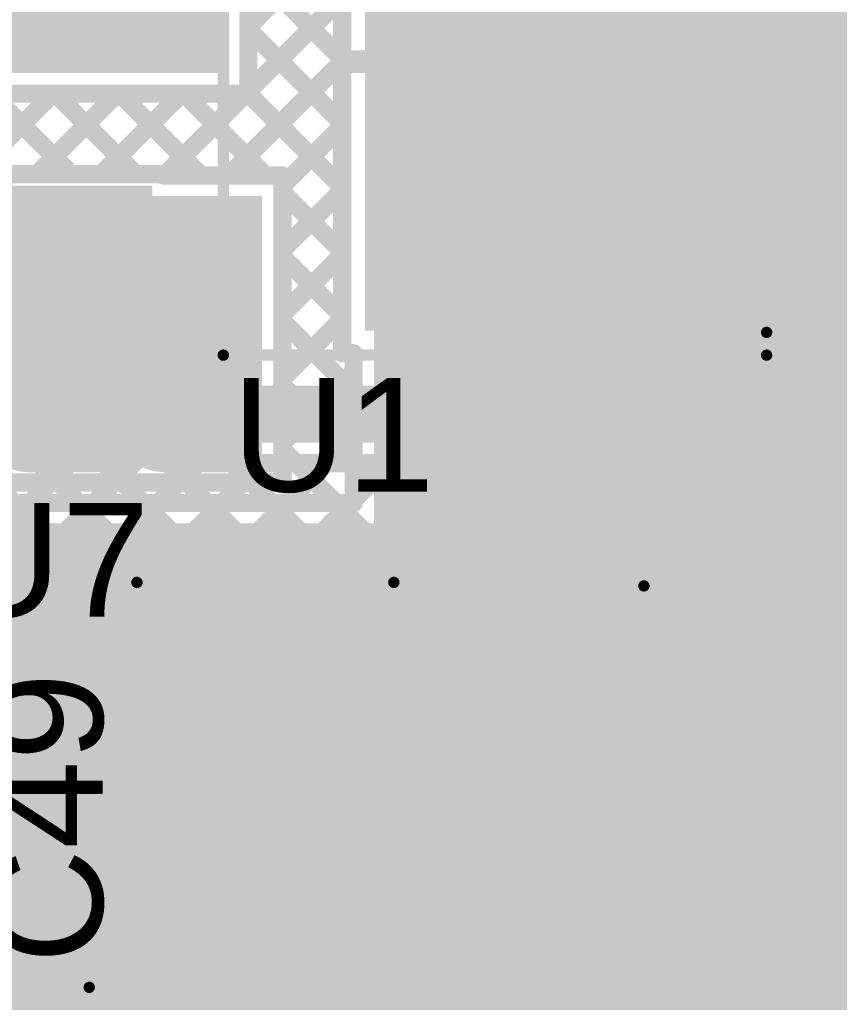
# Model space of a CAD drawing. Header units: millimetres. Extents: x -0.01 to 3.73, y -0.01 to 3.05.
# Drawn here: x 1.6004 to 1.961, y 0.2384 to 0.6705 of the extents above; entities that cross this region are included whole.
import ezdxf

# ---------------------------------------------------------------- set-up
doc = ezdxf.new("R2010")
doc.units = ezdxf.units.MM
doc.header["$MEASUREMENT"] = 0
for name, color, linetype in [('BottomLayer', 5, 'Continuous'), ('TopLayer', 1, 'Continuous'), ('TopOverlay', 2, 'Continuous'), ('TopPaste', 8, 'Continuous'), ('TopSolder', 216, 'Continuous'), ('ViaHoleLayer', 16, 'Continuous')]:
    doc.layers.add(name, color=color, linetype=linetype)
doc.styles.add('Arial', font='', dxfattribs={"height": 0.2})
doc.styles.get('Arial').set_extended_font_data('Arial')

# ---------------------------------------------------------------- blocks, each defined once
blk = doc.blocks.new('DPAK_18')
at = {"layer": 'TopLayer'}
for points in [[(-0.11417, 0.01929), (-0.11417, 0.26339), (0.11417, 0.26339), (0.11417, 0.01929)], [(-0.12146, -0.20039), (-0.12146, -0.08228), (-0.05846, -0.08228), (-0.05846, -0.20039)], [(0.05846, -0.20039), (0.05846, -0.08228), (0.12146, -0.08228), (0.12146, -0.20039)]]:
    blk.add_hatch(color=1, dxfattribs=at).paths.add_polyline_path(points)
at = {"layer": 'TopPaste'}
for points in [[(-0.11417, 0.01929), (-0.11417, 0.26339), (0.11417, 0.26339), (0.11417, 0.01929)], [(-0.12146, -0.20039), (-0.12146, -0.08228), (-0.05846, -0.08228), (-0.05846, -0.20039)], [(0.05846, -0.20039), (0.05846, -0.08228), (0.12146, -0.08228), (0.12146, -0.20039)]]:
    blk.add_hatch(color=8, dxfattribs=at).paths.add_polyline_path(points)
at = {"layer": 'TopSolder'}
for points in [[(-0.11817, 0.01529), (-0.11817, 0.26739), (0.11817, 0.26739), (0.11817, 0.01529)], [(-0.12546, -0.20439), (-0.12546, -0.07828), (-0.05446, -0.07828), (-0.05446, -0.20439)], [(0.05446, -0.20439), (0.05446, -0.07828), (0.12546, -0.07828), (0.12546, -0.20439)]]:
    blk.add_hatch(color=216, dxfattribs=at).paths.add_polyline_path(points)
at = {"layer": 'TopOverlay', "const_width": 0.005}
for points in [[(-0.129, -0.047), (-0.129, 0.192)], [(-0.119, 0.192), (-0.129, 0.192)], [(0.129, 0.192), (0.119, 0.192)], [(0.129, -0.047), (0.129, 0.192)], [(0.129, -0.047), (-0.129, -0.047)]]:
    blk.add_lwpolyline(points, dxfattribs=at)
at = {"layer": 'TopOverlay'}
for points, const_width in [([(-0.13025, 0.192, 1), (-0.12775, 0.192, 1)], 0.0025), ([(-0.13025, 0.192, 1), (-0.12775, 0.192, 1)], 0.0025), ([(-0.12025, 0.192, 1), (-0.11775, 0.192, 1)], 0.0025), ([(0.11775, 0.192, 1), (0.12025, 0.192, 1)], 0.0025), ([(0.12775, 0.192, 1), (0.13025, 0.192, 1)], 0.0025), ([(0.12775, 0.192, 1), (0.13025, 0.192, 1)], 0.0025), ([(-0.13025, -0.047, 1), (-0.12775, -0.047, 1)], 0.0025), ([(-0.13025, -0.047, 1), (-0.12775, -0.047, 1)], 0.0025), ([(0.12775, -0.047, 1), (0.13025, -0.047, 1)], 0.0025), ([(0.12775, -0.047, 1), (0.13025, -0.047, 1)], 0.0025), ([(-0.13559, -0.147, 1), (-0.13841, -0.147, 1)], 0.01969), ([(-0.14334, -0.147, 1), (-0.13349, -0.147, 1)], 0.00984), ([(-0.14051, -0.147, 1), (-0.13066, -0.147, 1)], 0.00984)]:
    blk.add_lwpolyline(points, format="xyb", close=True, dxfattribs=dict(at, const_width=const_width))
blk = doc.blocks.new('C___0603_154')
at = {"layer": 'TopLayer'}
for points in [[(-0.015, 0.0175), (-0.015, -0.0175), (-0.045, -0.0175), (-0.045, 0.0175)], [(0.045, 0.0175), (0.045, -0.0175), (0.015, -0.0175), (0.015, 0.0175)]]:
    blk.add_hatch(color=1, dxfattribs=at).paths.add_polyline_path(points)
at = {"layer": 'TopPaste'}
for points in [[(-0.015, 0.0175), (-0.015, -0.0175), (-0.045, -0.0175), (-0.045, 0.0175)], [(0.045, 0.0175), (0.045, -0.0175), (0.015, -0.0175), (0.015, 0.0175)]]:
    blk.add_hatch(color=8, dxfattribs=at).paths.add_polyline_path(points)
at = {"layer": 'TopSolder'}
for points in [[(-0.01264, 0.01986), (-0.01264, -0.01986), (-0.04736, -0.01986), (-0.04736, 0.01986)], [(0.04736, 0.01986), (0.04736, -0.01986), (0.01264, -0.01986), (0.01264, 0.01986)]]:
    blk.add_hatch(color=216, dxfattribs=at).paths.add_polyline_path(points)
at = {"layer": 'TopOverlay', "const_width": 0.005}
for points in [[(-0.049, 0.021), (-0.049, -0.021)], [(-0.049, 0.021), (-0.018, 0.021)], [(0.018, 0.021), (0.049, 0.021)], [(0.049, 0.021), (0.049, -0.021)], [(-0.049, -0.021), (-0.018, -0.021)], [(0.018, -0.021), (0.049, -0.021)]]:
    blk.add_lwpolyline(points, dxfattribs=at)
at = {"layer": 'TopOverlay', "const_width": 0.0025}
for points in [[(-0.05025, 0.021, 1), (-0.04775, 0.021, 1)], [(-0.05025, 0.021, 1), (-0.04775, 0.021, 1)], [(-0.01925, 0.021, 1), (-0.01675, 0.021, 1)], [(0.01675, 0.021, 1), (0.01925, 0.021, 1)], [(0.04775, 0.021, 1), (0.05025, 0.021, 1)], [(0.04775, 0.021, 1), (0.05025, 0.021, 1)], [(-0.05025, -0.021, 1), (-0.04775, -0.021, 1)], [(-0.05025, -0.021, 1), (-0.04775, -0.021, 1)], [(-0.01925, -0.021, 1), (-0.01675, -0.021, 1)], [(0.01675, -0.021, 1), (0.01925, -0.021, 1)], [(0.04775, -0.021, 1), (0.05025, -0.021, 1)], [(0.04775, -0.021, 1), (0.05025, -0.021, 1)]]:
    blk.add_lwpolyline(points, format="xyb", close=True, dxfattribs=at)
blk = doc.blocks.new('UCD1H221MNL1GS_163')
at = {"layer": 'TopLayer'}
blk.add_hatch(color=1, dxfattribs=at).paths.add_polyline_path([(0.07874, 0.04921), (0.23622, 0.04921), (0.23622, -0.04921), (0.07874, -0.04921)])
at = {"layer": 'TopPaste'}
blk.add_hatch(color=8, dxfattribs=at).paths.add_polyline_path([(0.07874, 0.04921), (0.23622, 0.04921), (0.23622, -0.04921), (0.07874, -0.04921)])
at = {"layer": 'TopSolder'}
blk.add_hatch(color=216, dxfattribs=at).paths.add_polyline_path([(0.07474, 0.05321), (0.24022, 0.05321), (0.24022, -0.05321), (0.07474, -0.05321)])
at = {"layer": 'TopOverlay', "const_width": 0.005}
for points in [[(-0.116, 0.169), (0.16907, 0.169)], [(0.16907, 0.169), (0.16907, 0.056)], [(0.16753, -0.054), (0.16753, -0.167)]]:
    blk.add_lwpolyline(points, dxfattribs=at)
at = {"layer": 'TopOverlay', "const_width": 0.0025}
for points in [[(0.16782, 0.169, 1), (0.17032, 0.169, 1)], [(0.16782, 0.169, 1), (0.17032, 0.169, 1)], [(0.16782, 0.056, 1), (0.17032, 0.056, 1)], [(0.16628, -0.054, 1), (0.16878, -0.054, 1)]]:
    blk.add_lwpolyline(points, format="xyb", close=True, dxfattribs=at)

msp = doc.modelspace()

# ---------------------------------------------------------------- hatches: boundary and pattern name
at = {"layer": 'BottomLayer'}
h = msp.add_hatch(color=5, dxfattribs=at)
edge = h.paths.add_edge_path()
edge.add_arc((1.633, 0.497), 0.01181, 0, 360)
h = msp.add_hatch(color=5, dxfattribs=at)
edge = h.paths.add_edge_path()
edge.add_arc((1.6645, 0.497), 0.01181, 0, 360)
msp.add_hatch(color=5, dxfattribs=at).paths.add_polyline_path([(1.408, 0.199), (1.668, 0.199), (1.668, 0.316), (1.408, 0.316)])
h = msp.add_hatch(color=5, dxfattribs=at)
edge = h.paths.add_edge_path()
edge.add_arc((1.65, 0.278), 0.01181, 0, 360)
h = msp.add_hatch(color=5, dxfattribs=at)
edge = h.paths.add_edge_path()
edge.add_arc((1.65, 0.2465), 0.01181, 0, 360)
at = {"layer": 'TopLayer'}
for points in [[(1.692, 0.998), (1.432, 0.998), (1.432, 0.647), (1.692, 0.647)], [(2.002, 0.952), (1.75633, 0.952), (1.75633, 0.199), (2.002, 0.199)], [(1.658, 0.721), (1.359, 0.721), (1.359, 0.647), (1.658, 0.647)], [(1.592, 0.476), (1.707, 0.476), (1.707, 0.593), (1.592, 0.593)], [(1.871, 0.199), (1.871, 0.449), (1.58378, 0.449), (1.58378, 0.199)]]:
    msp.add_hatch(color=1, dxfattribs=at).paths.add_polyline_path(points)
h = msp.add_hatch(color=1, dxfattribs=at)
edge = h.paths.add_edge_path()
edge.add_arc((1.633, 0.497), 0.01181, 0, 360)
h = msp.add_hatch(color=1, dxfattribs=at)
edge = h.paths.add_edge_path()
edge.add_arc((1.6645, 0.497), 0.01181, 0, 360)
h = msp.add_hatch(color=1, dxfattribs=at)
edge = h.paths.add_edge_path()
edge.add_arc((1.65, 0.278), 0.01181, 0, 360)
h = msp.add_hatch(color=1, dxfattribs=at)
edge = h.paths.add_edge_path()
edge.add_arc((1.65, 0.2465), 0.01181, 0, 360)
at = {"layer": 'ViaHoleLayer'}
h = msp.add_hatch(color=16, dxfattribs=at)
edge = h.paths.add_edge_path()
edge.add_arc((1.633, 0.497), 0.00591, 0, 360)
h = msp.add_hatch(color=16, dxfattribs=at)
edge = h.paths.add_edge_path()
edge.add_arc((1.6645, 0.497), 0.00591, 0, 360)
h = msp.add_hatch(color=16, dxfattribs=at)
edge = h.paths.add_edge_path()
edge.add_arc((1.65, 0.278), 0.00591, 0, 360)
h = msp.add_hatch(color=16, dxfattribs=at)
edge = h.paths.add_edge_path()
edge.add_arc((1.65, 0.2465), 0.00591, 0, 360)

# ---------------------------------------------------------------- linework, layer by layer
at = {"layer": 'BottomLayer'}
for points, const_width in [([(1.3605, 0.7415), (1.605, 0.497)], 0.025), ([(1.605, 0.497), (1.633, 0.497)], 0.025), ([(1.6645, 0.497), (2.085, 0.497)], 0.025), ([(1.50526, 0.33017), (1.65357, 0.47848)], 0.008), ([(1.63681, 0.47584), (1.91487, 0.19779)], 0.008), ([(1.52837, 0.325), (1.67887, 0.4755)], 0.008), ([(1.55666, 0.325), (1.70716, 0.4755)], 0.008), ([(1.58288, 0.43607), (1.6223, 0.4755)], 0.008), ([(1.58494, 0.325), (1.73544, 0.4755)], 0.008), ([(1.6005, 0.086), (1.99, 0.4755)], 0.008), ([(1.605, 0.4755), (1.633, 0.4755)], 0.008), ([(1.60887, 0.4755), (1.91487, 0.1695)], 0.008), ([(1.61322, 0.325), (1.76372, 0.4755)], 0.008), ([(1.64151, 0.325), (1.79201, 0.4755)], 0.008), ([(1.6645, 0.4755), (2.01367, 0.4755)], 0.008), ([(1.66544, 0.4755), (1.91487, 0.22607)], 0.008), ([(1.66979, 0.325), (1.82029, 0.4755)], 0.008), ([(1.677, 0.21907), (1.93343, 0.4755)], 0.008), ([(1.677, 0.24735), (1.90515, 0.4755)], 0.008), ([(1.677, 0.27564), (1.87686, 0.4755)], 0.008), ([(1.677, 0.30392), (1.84858, 0.4755)], 0.008), ([(1.677, 0.19078), (1.96172, 0.4755)], 0.008), ([(1.69372, 0.4755), (1.91487, 0.25436)], 0.008), ([(1.72201, 0.4755), (1.91582, 0.28169)], 0.008), ([(1.75029, 0.4755), (1.92819, 0.2976)], 0.008), ([(1.77857, 0.4755), (1.94233, 0.31174)], 0.008), ([(1.80686, 0.4755), (1.95648, 0.32588)], 0.008), ([(1.83514, 0.4755), (1.97062, 0.34002)], 0.008), ([(1.86343, 0.4755), (1.98476, 0.35417)], 0.008), ([(1.89171, 0.4755), (1.9989, 0.36831)], 0.008), ([(1.92, 0.4755), (2.02, 0.3755)], 0.008), ([(1.94828, 0.4755), (2.01367, 0.41011)], 0.008), ([(1.58562, 0.47047), (1.91487, 0.14122)], 0.008), ([(1.62878, 0.086), (2.01367, 0.47089)], 0.008), ([(1.58531, 0.44249), (1.91487, 0.11293)], 0.008), ([(1.65707, 0.086), (2.01367, 0.4426)], 0.008), ([(1.57343, 0.42609), (1.67452, 0.325)], 0.008), ([(1.55665, 0.41458), (1.64623, 0.325)], 0.008), ([(1.68535, 0.086), (2.01367, 0.41432)], 0.008), ([(1.53845, 0.4045), (1.61795, 0.325)], 0.008), ([(1.71364, 0.086), (2.03031, 0.40267)], 0.008), ([(1.92116, 0.29057), (1.9998, 0.3692)], 0.008), ([(1.93637, 0.27537), (2.015, 0.354)], 0.025), ([(1.52537, 0.325), (1.677, 0.325)], 0.008), ([(1.67452, 0.325), (1.677, 0.32252)], 0.008), ([(1.677, 0.19), (1.677, 0.325)], 0.008), ([(1.677, 0.32252), (1.91352, 0.086)], 0.008), ([(1.677, 0.29423), (1.88523, 0.086)], 0.008), ([(1.93637, 0.08483), (1.93637, 0.27537)], 0.025), ([(1.65, 0.278), (1.67181, 0.278)], 0.01), ([(1.91487, 0.086), (1.91487, 0.27537)], 0.008), ([(1.677, 0.26595), (1.85695, 0.086)], 0.008), ([(1.74192, 0.086), (1.91487, 0.25895)], 0.008), ([(1.65, 0.2465), (1.67181, 0.2465)], 0.01), ([(1.677, 0.23766), (1.82866, 0.086)], 0.008)]:
    msp.add_lwpolyline(points, dxfattribs=dict(at, const_width=const_width))
for points, const_width in [([(1.59875, 0.497, 1), (1.61125, 0.497, 1)], 0.0125), ([(1.59875, 0.497, 1), (1.61125, 0.497, 1)], 0.0125), ([(1.62675, 0.497, 1), (1.63925, 0.497, 1)], 0.0125), ([(1.65825, 0.497, 1), (1.67075, 0.497, 1)], 0.0125), ([(1.64675, 0.48236, 1), (1.65075, 0.48236, 1)], 0.004), ([(1.64675, 0.48236, 1), (1.65075, 0.48236, 1)], 0.004), ([(1.63481, 0.47584, 1), (1.63881, 0.47584, 1)], 0.004), ([(1.65157, 0.47848, 1), (1.65557, 0.47848, 1)], 0.004), ([(1.603, 0.4755, 1), (1.607, 0.4755, 1)], 0.004), ([(1.603, 0.4755, 1), (1.607, 0.4755, 1)], 0.004), ([(1.603, 0.4755, 1), (1.607, 0.4755, 1)], 0.004), ([(1.60687, 0.4755, 1), (1.61087, 0.4755, 1)], 0.004), ([(1.6203, 0.4755, 1), (1.6243, 0.4755, 1)], 0.004), ([(1.631, 0.4755, 1), (1.635, 0.4755, 1)], 0.004), ([(1.631, 0.4755, 1), (1.635, 0.4755, 1)], 0.004), ([(1.6625, 0.4755, 1), (1.6665, 0.4755, 1)], 0.004), ([(1.6625, 0.4755, 1), (1.6665, 0.4755, 1)], 0.004), ([(1.66344, 0.4755, 1), (1.66744, 0.4755, 1)], 0.004), ([(1.67687, 0.4755, 1), (1.68087, 0.4755, 1)], 0.004), ([(1.69172, 0.4755, 1), (1.69572, 0.4755, 1)], 0.004), ([(1.70516, 0.4755, 1), (1.70916, 0.4755, 1)], 0.004), ([(1.72001, 0.4755, 1), (1.72401, 0.4755, 1)], 0.004), ([(1.73344, 0.4755, 1), (1.73744, 0.4755, 1)], 0.004), ([(1.74829, 0.4755, 1), (1.75229, 0.4755, 1)], 0.004), ([(1.76172, 0.4755, 1), (1.76572, 0.4755, 1)], 0.004), ([(1.77657, 0.4755, 1), (1.78057, 0.4755, 1)], 0.004), ([(1.79001, 0.4755, 1), (1.79401, 0.4755, 1)], 0.004), ([(1.80486, 0.4755, 1), (1.80886, 0.4755, 1)], 0.004), ([(1.81829, 0.4755, 1), (1.82229, 0.4755, 1)], 0.004), ([(1.83314, 0.4755, 1), (1.83714, 0.4755, 1)], 0.004), ([(1.84658, 0.4755, 1), (1.85058, 0.4755, 1)], 0.004), ([(1.86143, 0.4755, 1), (1.86543, 0.4755, 1)], 0.004), ([(1.87486, 0.4755, 1), (1.87886, 0.4755, 1)], 0.004), ([(1.88971, 0.4755, 1), (1.89371, 0.4755, 1)], 0.004), ([(1.90315, 0.4755, 1), (1.90715, 0.4755, 1)], 0.004), ([(1.918, 0.4755, 1), (1.922, 0.4755, 1)], 0.004), ([(1.93143, 0.4755, 1), (1.93543, 0.4755, 1)], 0.004), ([(1.94628, 0.4755, 1), (1.95028, 0.4755, 1)], 0.004), ([(1.95972, 0.4755, 1), (1.96372, 0.4755, 1)], 0.004), ([(1.61122, 0.325, 1), (1.61522, 0.325, 1)], 0.004), ([(1.61595, 0.325, 1), (1.61995, 0.325, 1)], 0.004), ([(1.63951, 0.325, 1), (1.64351, 0.325, 1)], 0.004), ([(1.64423, 0.325, 1), (1.64823, 0.325, 1)], 0.004), ([(1.66779, 0.325, 1), (1.67179, 0.325, 1)], 0.004), ([(1.67252, 0.325, 1), (1.67652, 0.325, 1)], 0.004), ([(1.67252, 0.325, 1), (1.67652, 0.325, 1)], 0.004), ([(1.675, 0.325, 1), (1.679, 0.325, 1)], 0.004), ([(1.675, 0.325, 1), (1.679, 0.325, 1)], 0.004), ([(1.95448, 0.32588, 1), (1.95848, 0.32588, 1)], 0.004), ([(1.675, 0.32252, 1), (1.679, 0.32252, 1)], 0.004), ([(1.675, 0.32252, 1), (1.679, 0.32252, 1)], 0.004), ([(1.94033, 0.31174, 1), (1.94433, 0.31174, 1)], 0.004), ([(1.675, 0.30392, 1), (1.679, 0.30392, 1)], 0.004), ([(1.675, 0.29423, 1), (1.679, 0.29423, 1)], 0.004), ([(1.92619, 0.2976, 1), (1.93019, 0.2976, 1)], 0.004), ([(1.91916, 0.29057, 1), (1.92316, 0.29057, 1)], 0.004), ([(1.91916, 0.29057, 1), (1.92316, 0.29057, 1)], 0.004), ([(1.91916, 0.29057, 1), (1.92316, 0.29057, 1)], 0.004), ([(1.91382, 0.28169, 1), (1.91782, 0.28169, 1)], 0.004), ([(1.93012, 0.27537, 1), (1.94262, 0.27537, 1)], 0.0125), ([(1.93012, 0.27537, 1), (1.94262, 0.27537, 1)], 0.0125), ([(1.6475, 0.278, 1), (1.6525, 0.278, 1)], 0.005), ([(1.66931, 0.278, 1), (1.67431, 0.278, 1)], 0.005), ([(1.675, 0.27564, 1), (1.679, 0.27564, 1)], 0.004), ([(1.91287, 0.27537, 1), (1.91687, 0.27537, 1)], 0.004), ([(1.91287, 0.27537, 1), (1.91687, 0.27537, 1)], 0.004), ([(1.91287, 0.27537, 1), (1.91687, 0.27537, 1)], 0.004), ([(1.675, 0.26595, 1), (1.679, 0.26595, 1)], 0.004), ([(1.91287, 0.25895, 1), (1.91687, 0.25895, 1)], 0.004), ([(1.91287, 0.25436, 1), (1.91687, 0.25436, 1)], 0.004), ([(1.6475, 0.2465, 1), (1.6525, 0.2465, 1)], 0.005), ([(1.66931, 0.2465, 1), (1.67431, 0.2465, 1)], 0.005), ([(1.675, 0.24735, 1), (1.679, 0.24735, 1)], 0.004), ([(1.675, 0.23766, 1), (1.679, 0.23766, 1)], 0.004)]:
    msp.add_lwpolyline(points, format="xyb", close=True, dxfattribs=dict(at, const_width=const_width))
at = {"layer": 'BottomLayer', "const_width": 0.008}
for points in [[(1.605, 0.4755, -0.198912), (1.5898, 0.4818)], [(1.605, 0.4755, -0.198912), (1.5898, 0.4818)], [(1.64875, 0.48236, -0.208461), (1.633, 0.4755)], [(1.6645, 0.4755, -0.208461), (1.64875, 0.48236)], [(1.91487, 0.27537, -0.198912), (1.92116, 0.29057)], [(1.91487, 0.27537, -0.198912), (1.92116, 0.29057)]]:
    msp.add_lwpolyline(points, format="xyb", dxfattribs=at)
at = {"layer": 'TopLayer'}
for points, const_width in [([(1.701, 0.638), (1.701, 1.002)], 0.008), ([(1.74229, 0.52383), (1.74229, 0.78017)], 0.008), ([(1.701, 0.66733), (1.74229, 0.70862)], 0.008), ([(1.701, 0.6945), (1.74229, 0.6532)], 0.008), ([(1.701, 0.63905), (1.74229, 0.68034)], 0.008), ([(1.701, 0.66621), (1.74229, 0.62492)], 0.008), ([(1.74629, 0.652), (1.87834, 0.652)], 0.01), ([(1.87834, 0.652), (2.01039, 0.652)], 0.01), ([(1.69223, 0.602), (1.74229, 0.65206)], 0.008), ([(1.51246, 0.638), (1.667, 0.638)], 0.008), ([(1.51246, 0.638), (1.667, 0.638)], 0.008), ([(1.57963, 0.60254), (1.6151, 0.638)], 0.008), ([(1.58779, 0.638), (1.62325, 0.60254)], 0.008), ([(1.60792, 0.60254), (1.64338, 0.638)], 0.008), ([(1.61607, 0.638), (1.65154, 0.60254)], 0.008), ([(1.6362, 0.60254), (1.67167, 0.638)], 0.008), ([(1.64436, 0.638), (1.68036, 0.602)], 0.008), ([(1.66395, 0.602), (1.69995, 0.638)], 0.008), ([(1.667, 0.638), (1.701, 0.638)], 0.008), ([(1.67264, 0.638), (1.70864, 0.602)], 0.008), ([(1.70093, 0.638), (1.74229, 0.59664)], 0.008), ([(1.716, 0.59748), (1.74229, 0.62377)], 0.008), ([(1.52761, 0.60254), (1.66372, 0.60254)], 0.008), ([(1.66372, 0.602), (1.716, 0.602)], 0.008), ([(1.716, 0.467), (1.716, 0.602)], 0.008), ([(1.716, 0.5692), (1.74229, 0.59549)], 0.008), ([(1.716, 0.59464), (1.74229, 0.56835)], 0.008), ([(1.716, 0.54091), (1.74229, 0.5672)], 0.008), ([(1.716, 0.56636), (1.74229, 0.54007)], 0.008), ([(1.716, 0.51263), (1.74229, 0.53892)], 0.008), ([(1.716, 0.53807), (1.74733, 0.50675)], 0.008), ([(1.74229, 0.52383), (1.74733, 0.52383)], 0.008), ([(1.74733, 0.458), (1.74733, 0.52383)], 0.008), ([(1.716, 0.48434), (1.74733, 0.51567)], 0.008), ([(1.716, 0.50979), (1.74733, 0.47846)], 0.008), ([(1.71794, 0.458), (1.74733, 0.48739)], 0.008), ([(1.716, 0.48151), (1.73951, 0.458)], 0.008), ([(1.583, 0.467), (1.716, 0.467)], 0.008), ([(1.58908, 0.467), (1.59808, 0.458)], 0.008), ([(1.6048, 0.458), (1.6138, 0.467)], 0.008), ([(1.61737, 0.467), (1.62637, 0.458)], 0.008), ([(1.63309, 0.458), (1.64209, 0.467)], 0.008), ([(1.64565, 0.467), (1.65465, 0.458)], 0.008), ([(1.66137, 0.458), (1.67037, 0.467)], 0.008), ([(1.67394, 0.467), (1.68294, 0.458)], 0.008), ([(1.68966, 0.458), (1.69866, 0.467)], 0.008), ([(1.70222, 0.467), (1.71122, 0.458)], 0.008), ([(1.57478, 0.458), (1.74733, 0.458)], 0.008), ([(1.52644, 0.42757), (1.62382, 0.42757)], 0.025), ([(1.62382, 0.42757), (1.72739, 0.324)], 0.025), ([(1.952, 0.2285), (1.9895, 0.266)], 0.025)]:
    msp.add_lwpolyline(points, dxfattribs=dict(at, const_width=const_width))
for points, const_width in [([(1.699, 0.66733, 1), (1.703, 0.66733, 1)], 0.004), ([(1.699, 0.66621, 1), (1.703, 0.66621, 1)], 0.004), ([(1.74029, 0.6532, 1), (1.74429, 0.6532, 1)], 0.004), ([(1.74379, 0.652, 1), (1.74879, 0.652, 1)], 0.005), ([(1.87584, 0.652, 1), (1.88084, 0.652, 1)], 0.005), ([(1.87584, 0.652, 1), (1.88084, 0.652, 1)], 0.005), ([(1.74029, 0.65206, 1), (1.74429, 0.65206, 1)], 0.004), ([(1.6131, 0.638, 1), (1.6171, 0.638, 1)], 0.004), ([(1.61407, 0.638, 1), (1.61807, 0.638, 1)], 0.004), ([(1.64138, 0.638, 1), (1.64538, 0.638, 1)], 0.004), ([(1.64236, 0.638, 1), (1.64636, 0.638, 1)], 0.004), ([(1.665, 0.638, 1), (1.669, 0.638, 1)], 0.004), ([(1.665, 0.638, 1), (1.669, 0.638, 1)], 0.004), ([(1.665, 0.638, 1), (1.669, 0.638, 1)], 0.004), ([(1.66967, 0.638, 1), (1.67367, 0.638, 1)], 0.004), ([(1.67064, 0.638, 1), (1.67464, 0.638, 1)], 0.004), ([(1.69795, 0.638, 1), (1.70195, 0.638, 1)], 0.004), ([(1.69893, 0.638, 1), (1.70293, 0.638, 1)], 0.004), ([(1.699, 0.63905, 1), (1.703, 0.63905, 1)], 0.004), ([(1.699, 0.638, 1), (1.703, 0.638, 1)], 0.004), ([(1.699, 0.638, 1), (1.703, 0.638, 1)], 0.004), ([(1.74029, 0.62492, 1), (1.74429, 0.62492, 1)], 0.004), ([(1.74029, 0.62377, 1), (1.74429, 0.62377, 1)], 0.004), ([(1.60592, 0.60254, 1), (1.60992, 0.60254, 1)], 0.004), ([(1.62125, 0.60254, 1), (1.62525, 0.60254, 1)], 0.004), ([(1.6342, 0.60254, 1), (1.6382, 0.60254, 1)], 0.004), ([(1.64954, 0.60254, 1), (1.65354, 0.60254, 1)], 0.004), ([(1.66172, 0.60254, 1), (1.66572, 0.60254, 1)], 0.004), ([(1.66172, 0.602, 1), (1.66572, 0.602, 1)], 0.004), ([(1.66195, 0.602, 1), (1.66595, 0.602, 1)], 0.004), ([(1.67836, 0.602, 1), (1.68236, 0.602, 1)], 0.004), ([(1.69023, 0.602, 1), (1.69423, 0.602, 1)], 0.004), ([(1.70664, 0.602, 1), (1.71064, 0.602, 1)], 0.004), ([(1.714, 0.602, 1), (1.718, 0.602, 1)], 0.004), ([(1.714, 0.602, 1), (1.718, 0.602, 1)], 0.004), ([(1.714, 0.59748, 1), (1.718, 0.59748, 1)], 0.004), ([(1.74029, 0.59664, 1), (1.74429, 0.59664, 1)], 0.004), ([(1.714, 0.59464, 1), (1.718, 0.59464, 1)], 0.004), ([(1.74029, 0.59549, 1), (1.74429, 0.59549, 1)], 0.004), ([(1.714, 0.5692, 1), (1.718, 0.5692, 1)], 0.004), ([(1.74029, 0.56835, 1), (1.74429, 0.56835, 1)], 0.004), ([(1.74029, 0.5672, 1), (1.74429, 0.5672, 1)], 0.004), ([(1.714, 0.56636, 1), (1.718, 0.56636, 1)], 0.004), ([(1.714, 0.54091, 1), (1.718, 0.54091, 1)], 0.004), ([(1.714, 0.53807, 1), (1.718, 0.53807, 1)], 0.004), ([(1.74029, 0.54007, 1), (1.74429, 0.54007, 1)], 0.004), ([(1.74029, 0.53892, 1), (1.74429, 0.53892, 1)], 0.004), ([(1.74029, 0.52383, 1), (1.74429, 0.52383, 1)], 0.004), ([(1.74029, 0.52383, 1), (1.74429, 0.52383, 1)], 0.004), ([(1.74533, 0.52383, 1), (1.74933, 0.52383, 1)], 0.004), ([(1.74533, 0.52383, 1), (1.74933, 0.52383, 1)], 0.004), ([(1.74533, 0.51567, 1), (1.74933, 0.51567, 1)], 0.004), ([(1.714, 0.51263, 1), (1.718, 0.51263, 1)], 0.004), ([(1.714, 0.50979, 1), (1.718, 0.50979, 1)], 0.004), ([(1.74533, 0.50675, 1), (1.74933, 0.50675, 1)], 0.004), ([(1.714, 0.48434, 1), (1.718, 0.48434, 1)], 0.004), ([(1.74533, 0.48739, 1), (1.74933, 0.48739, 1)], 0.004), ([(1.714, 0.48151, 1), (1.718, 0.48151, 1)], 0.004), ([(1.74533, 0.47846, 1), (1.74933, 0.47846, 1)], 0.004), ([(1.6118, 0.467, 1), (1.6158, 0.467, 1)], 0.004), ([(1.61537, 0.467, 1), (1.61937, 0.467, 1)], 0.004), ([(1.64009, 0.467, 1), (1.64409, 0.467, 1)], 0.004), ([(1.64365, 0.467, 1), (1.64765, 0.467, 1)], 0.004), ([(1.66837, 0.467, 1), (1.67237, 0.467, 1)], 0.004), ([(1.67194, 0.467, 1), (1.67594, 0.467, 1)], 0.004), ([(1.69666, 0.467, 1), (1.70066, 0.467, 1)], 0.004), ([(1.70022, 0.467, 1), (1.70422, 0.467, 1)], 0.004), ([(1.714, 0.467, 1), (1.718, 0.467, 1)], 0.004), ([(1.714, 0.467, 1), (1.718, 0.467, 1)], 0.004), ([(1.59608, 0.458, 1), (1.60008, 0.458, 1)], 0.004), ([(1.6028, 0.458, 1), (1.6068, 0.458, 1)], 0.004), ([(1.62437, 0.458, 1), (1.62837, 0.458, 1)], 0.004), ([(1.63109, 0.458, 1), (1.63509, 0.458, 1)], 0.004), ([(1.65265, 0.458, 1), (1.65665, 0.458, 1)], 0.004), ([(1.65937, 0.458, 1), (1.66337, 0.458, 1)], 0.004), ([(1.68094, 0.458, 1), (1.68494, 0.458, 1)], 0.004), ([(1.68766, 0.458, 1), (1.69166, 0.458, 1)], 0.004), ([(1.70922, 0.458, 1), (1.71322, 0.458, 1)], 0.004), ([(1.71594, 0.458, 1), (1.71994, 0.458, 1)], 0.004), ([(1.73751, 0.458, 1), (1.74151, 0.458, 1)], 0.004), ([(1.74533, 0.458, 1), (1.74933, 0.458, 1)], 0.004), ([(1.74533, 0.458, 1), (1.74933, 0.458, 1)], 0.004), ([(1.61757, 0.42757, 1), (1.63007, 0.42757, 1)], 0.0125), ([(1.61757, 0.42757, 1), (1.63007, 0.42757, 1)], 0.0125), ([(1.72114, 0.324, 1), (1.73364, 0.324, 1)], 0.0125), ([(1.94575, 0.2285, 1), (1.95825, 0.2285, 1)], 0.0125)]:
    msp.add_lwpolyline(points, format="xyb", close=True, dxfattribs=dict(at, const_width=const_width))

# ---------------------------------------------------------------- block references
for name, p, rotation in [('DPAK_18', (1.737, 0.652), 270), ('UCD1H221MNL1GS_163', (1.821, 0.254), 90), ('C___0603_154', (1.61, 0.196), 90)]:
    msp.add_blockref(name, p, dxfattribs=dict(rotation=rotation))

# ---------------------------------------------------------------- texts
at = {"layer": 'TopOverlay', "style": 'Arial'}
for s, p in [('U1', (1.69368, 0.46301)), ('U7', (1.56835, 0.40801))]:
    msp.add_text(s, height=0.05, dxfattribs=at).set_placement(p)
msp.add_text('C49', height=0.05, rotation=90, dxfattribs=at).set_placement((1.63699, 0.25535))

doc.saveas('drawing.dxf')
